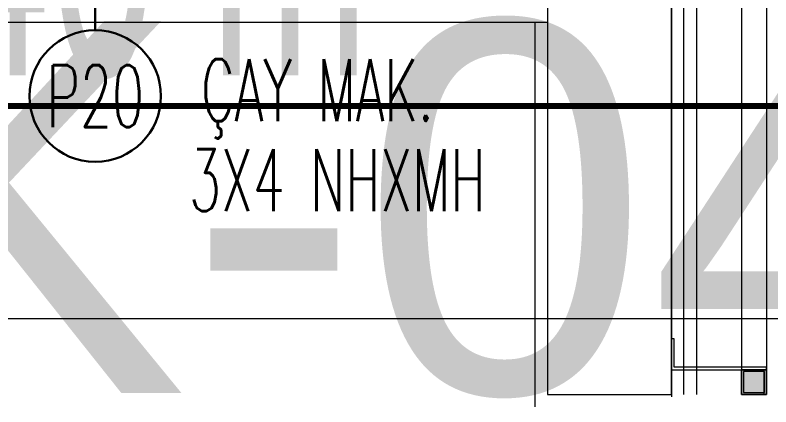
# Model space of a CAD drawing. Extents: x -9058 to 11890, y 0 to 6516.
# Drawn here: x 3819.2 to 3941.1, y 3297.9 to 3361.1 of the extents above; entities that cross this region are included whole.
import ezdxf
from ezdxf.enums import TextEntityAlignment as Align

# ---------------------------------------------------------------- set-up
doc = ezdxf.new("R2010")
doc.units = 0
doc.header["$MEASUREMENT"] = 0
doc.linetypes.add('HIDDEN', pattern=[0.375, 0.25, -0.125])
doc.linetypes.add('HIDDEN2', pattern=[4.7625, 3.175, -1.5875])
doc.layers.get('0').update_dxf_attribs({"color": 9, "lineweight": 9})
for name, color, linetype, lineweight in [('00', 9, 'Continuous', 9), ('06D', 9, 'Continuous', 9), ('10', 9, 'Continuous', 9), ('11', 9, 'Continuous', 9), ('14', 9, 'Continuous', 9), ('21', 9, 'Continuous', 9), ('21_mahal200', 9, 'Continuous', 9), ('21_mahal200 @ 20', 9, 'Continuous', 9), ('33', 9, 'BATTING', 9), ('E-KABLO', 7, 'Continuous', 30)]:
    doc.layers.add(name, color=color, linetype=linetype, lineweight=lineweight)
doc.styles.add('Arial', font='arial.ttf', dxfattribs={"height": 2.5})
doc.styles.add('E-YAZI', font='txttw.shx')
doc.styles.add('MuuM_TEXT-STANDART', font='ARIALN.TTF')
doc.linetypes.add('BATTING', pattern='A,0.0001,-0.1,[134,ltypeshp.shx,S=0.1,R=0,X=-0.1,Y=0],-0.2,[134,ltypeshp.shx,S=0.1,R=180,X=0.1,Y=0],-0.1', length=0.4001)

# ---------------------------------------------------------------- blocks, each defined once
blk = doc.blocks.new('p-s-profil')
at = {"layer": '10'}
blk.add_lwpolyline([(9, 15.3), (4.6, 15.3), (4.6, 0.4), (0, 0.4), (0, 0), (5, 0), (5, 14.9), (9, 14.9), (9, 15.3)], dxfattribs=at)
blk.add_lwpolyline([(9, 15.3), (4.6, 15.3), (4.6, 0.4), (0, 0.4), (0, 0), (5, 0), (5, 14.9), (9, 14.9), (9, 15.3)], dxfattribs=at)
blk = doc.blocks.new('p-kutu_profil_40x40')
h = blk.add_hatch(color=256)
h.dxf.hatch_style = 1
h.paths.add_polyline_path([(0, 0), (4, 0), (4, 4), (0, 4)])
h = blk.add_hatch(color=255)
h.dxf.hatch_style = 1
h.paths.add_polyline_path([(0, 0), (4, 0), (4, 4), (0, 4)])
blk.add_lwpolyline([(0, 0), (4, 0), (4, 4), (0, 4)], close=True)
at = {"layer": '10'}
for points in [[(0, 4), (4, 4), (4, 0), (0, 0)], [(0, 4), (4, 4), (4, 0), (0, 0)], [(0, 0), (4, 0), (4, 4), (0, 4)], [(0.3, 3.7), (3.7, 3.7), (3.7, 0.3), (0.3, 0.3)], [(0.3, 3.7), (3.7, 3.7), (3.7, 0.3), (0.3, 0.3)]]:
    blk.add_lwpolyline(points, close=True, dxfattribs=at)
blk = doc.blocks.new('0a_roomno2')
blk.add_lwpolyline([(30, -16), (0, -16), (0, 0), (30, 0)], close=True)
at = {"style": 'Arial'}
blk.add_attdef('ODANO', (0, 1.505), '', height=3, dxfattribs=at)
blk.add_attdef('MEKANADI', text='', height=3, dxfattribs=at).set_placement((0.525, -4.75), align=Align.BOTTOM_LEFT)
at = {"style": 'MuuM_TEXT-STANDART', "width": 0.6}
for tag, p in [('YER01', (15, -7)), ('TAVAN01', (20.625, -7)), ('DUVAR01', (26.25, -7)), ('YER02', (15, -10.375)), ('TAVAN02', (20.625, -10.375)), ('DUVAR02', (26.25, -10.375)), ('YER03', (15, -13.75)), ('TAVAN03', (20.625, -13.75)), ('DUVAR03', (26.25, -13.75))]:
    blk.add_attdef(tag, text='', height=2.25, dxfattribs=at).set_placement(p, align=Align.MIDDLE_CENTER)
at = {"style": 'MuuM_TEXT-STANDART'}
blk.add_attdef('M2', text='', height=2.25, dxfattribs=at).set_placement((1.3231, -7.8046), align=Align.MIDDLE_LEFT)
at = {"style": 'MuuM_TEXT-STANDART', "width": 0.6}
blk.add_attdef('TEMIZTAVANYUKSEKLIGI', text='', height=2.25, dxfattribs=at).set_placement((2.7, -13.1619), align=Align.MIDDLE_LEFT)
blk = doc.blocks.new('*U1265')
at = {"layer": '21_mahal200 @ 20'}
ref = blk.add_blockref('0a_roomno2', (3727.76, 3632.07), dxfattribs=dict(at, xscale=20, yscale=20, zscale=20))
ref.add_attrib('TEMIZTAVANYUKSEKLIGI', '2.40 m', dxfattribs={"layer": '0', "height": 45, "style": 'MuuM_TEXT-STANDART', "width": 0.6}).set_placement((3781.76, 3373.83), align=Align.MIDDLE_LEFT)
blk = doc.blocks.new('*U1268')
at = {"layer": '21_mahal200 @ 20'}
ref = blk.add_blockref('0a_roomno2', (3516.33, 3265), dxfattribs=dict(at, xscale=20, yscale=20, zscale=20))
ref.add_attrib('ODANO', ' PRS-ZK-04', (3516.33, 3300.1), dxfattribs={"layer": '0', "height": 60, "style": 'Arial'})

msp = doc.modelspace()

# ---------------------------------------------------------------- linework, layer by layer
at = {"layer": '00'}
msp.add_lwpolyline([(3905.06, 3725.87), (3905.06, 3725.87), (3905.06, 3299.87), (3925.06, 3299.87), (3925.06, 3725.87)], dxfattribs=at)
at = {"layer": '06D'}
for points in [[(3936.36, 3786.22), (3936.36, 3299.87)], [(3940.36, 3786.22), (3940.36, 3299.87)], [(3925.06, 3782.22), (3925.06, 3299.47)], [(3929.06, 3781.82), (3929.06, 3299.87)]]:
    msp.add_lwpolyline(points, dxfattribs=at)
at = {"layer": '11'}
msp.add_lwpolyline([(3905.06, 3359.87), (3719.06, 3359.87)], dxfattribs=at)
at = {"layer": '14'}
msp.add_lwpolyline([(3903.06, 3297.87), (3903.06, 3359.87)], dxfattribs=at)
at = {"layer": '21', "linetype": 'HIDDEN2', "ltscale": 0.1, "const_width": 1}
msp.add_lwpolyline([(3767.13, 3867.87), (3976.02, 3867.87), (3976.02, 3346.4), (3767.13, 3346.4)], close=True, dxfattribs=at)
at = {"layer": '33', "ltscale": 0.2, "flags": 128}
msp.add_lwpolyline([(3927.06, 3299.87), (3927.06, 3787.87), (3865.06, 3787.87)], dxfattribs=at)
at = {"layer": 'E-KABLO', "color": 7, "linetype": 'Continuous'}
msp.add_line((3832.08, 3358.61), (3832.08, 3373.57), dxfattribs=at)
msp.add_circle((3832.08, 3348), 10.61, dxfattribs=at)

# ---------------------------------------------------------------- block references
at = {"rotation": 270}
msp.add_blockref('p-s-profil', (3925.06, 3308.87), dxfattribs=at)
at = {"extrusion": (0, 0, -1), "zscale": -1, "rotation": 90}
msp.add_blockref('p-kutu_profil_40x40', (-3936.36, 3299.87), dxfattribs=at)
at = {"layer": '21_mahal200', "color": 6, "linetype": 'HIDDEN'}
for name in ['*U1265', '*U1268']:
    msp.add_blockref(name, (0, 0), dxfattribs=at)

# ---------------------------------------------------------------- texts
at = {"layer": 'E-KABLO', "color": 3, "linetype": 'Continuous', "style": 'E-YAZI', "width": 0.6}
for s, p in [('P20', (3832.08, 3348)), ('ÇAY MAK.', (3867.95, 3348.98)), ('3X4 NHXMH', (3871.14, 3334.44))]:
    msp.add_text(s, height=10, dxfattribs=at).set_placement(p, align=Align.MIDDLE_CENTER)

doc.saveas('drawing.dxf')
